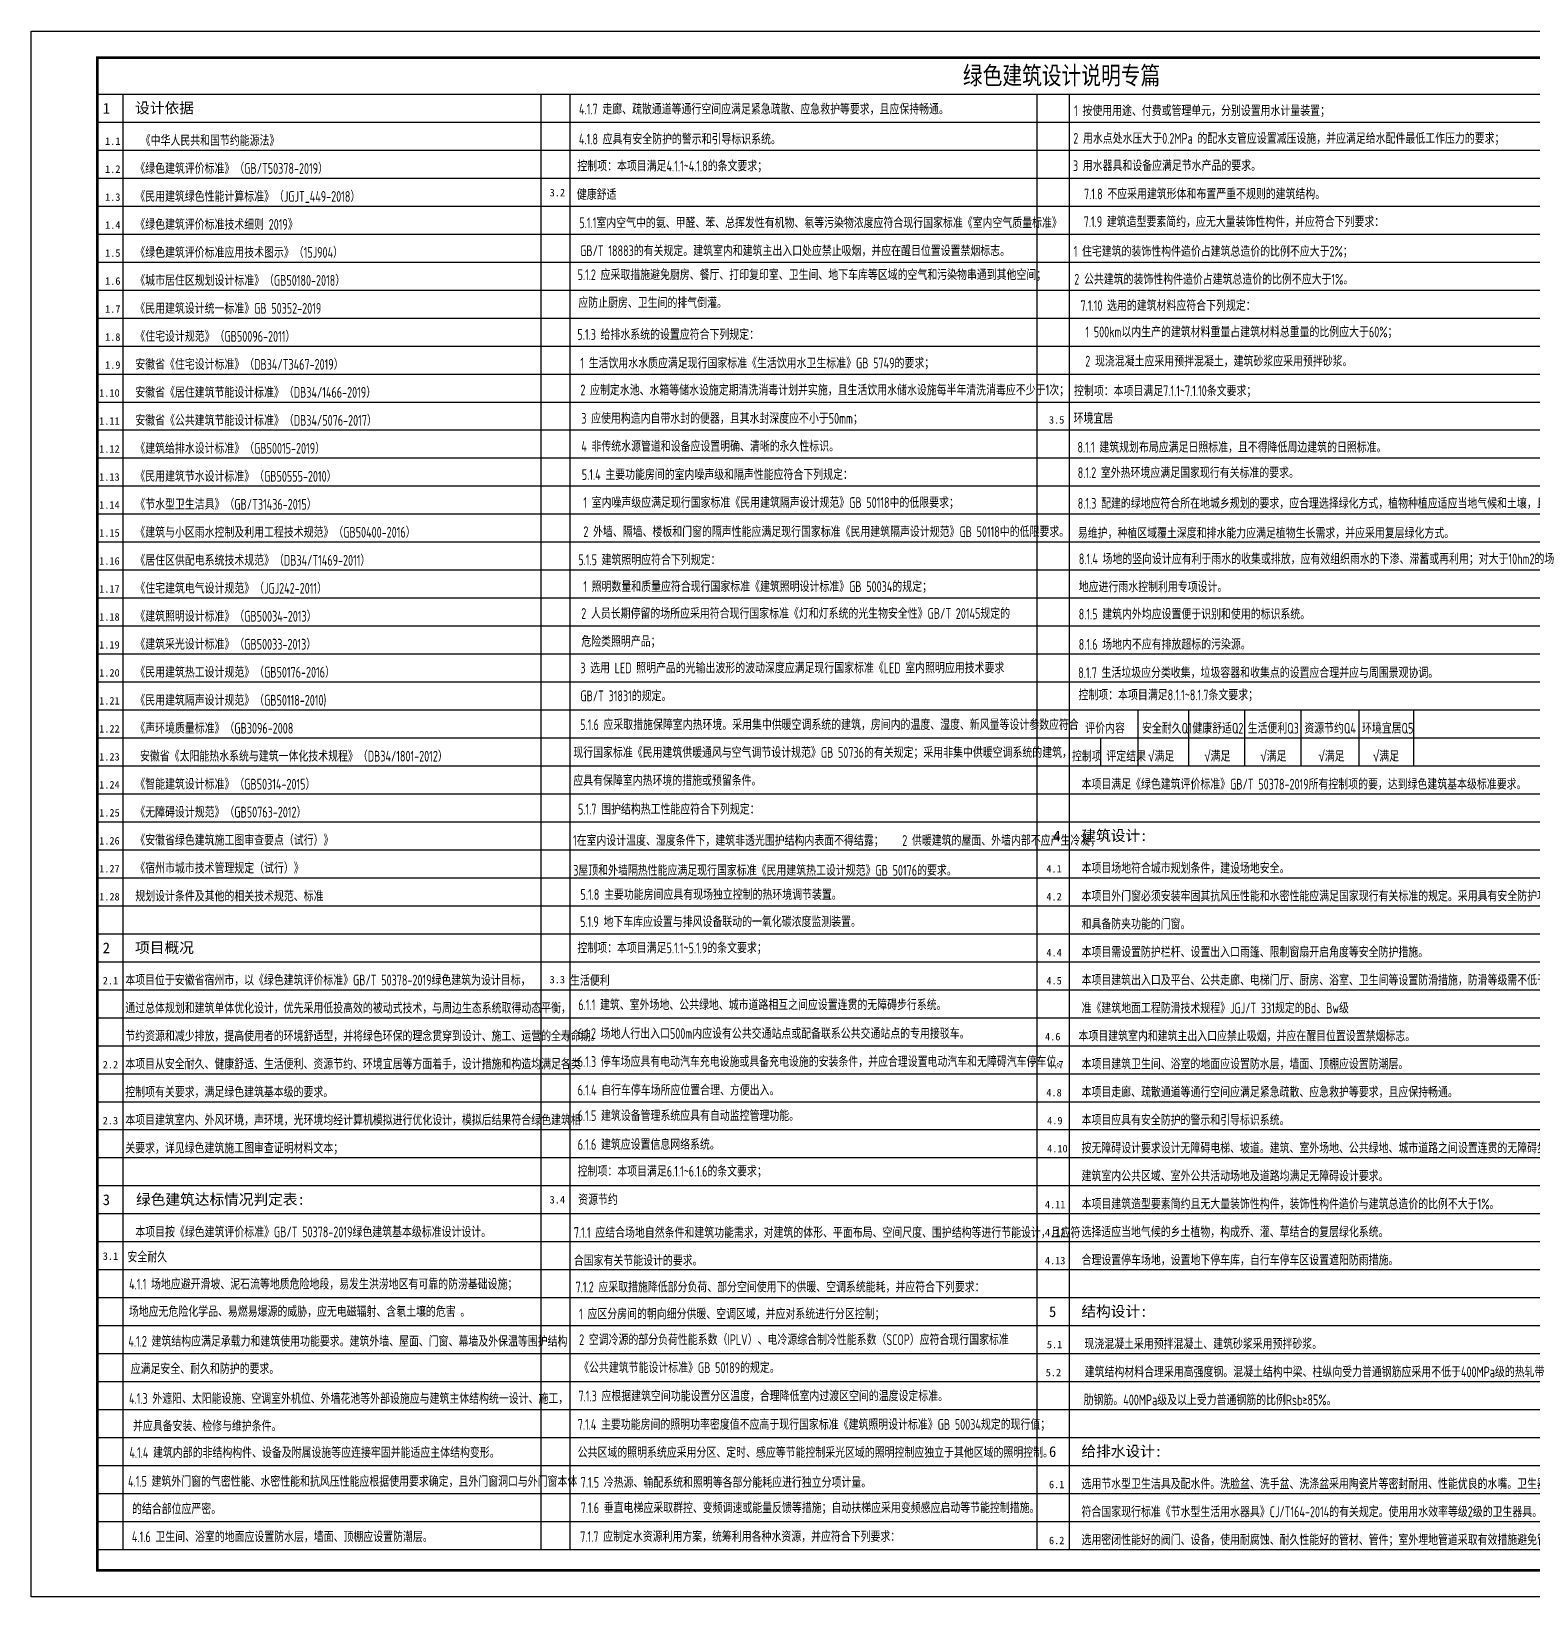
# Model space of a CAD drawing. Extents: x 1188826 to 1909461, y 608442 to 1651179.
# Drawn here: x 1278970 to 1335950, y 1237035 to 1296435 of the extents above; entities that cross this region are included whole.
import ezdxf

# ---------------------------------------------------------------- set-up
doc = ezdxf.new("R2010")
doc.units = 0
doc.header["$LTSCALE"] = 1000
doc.header["$MEASUREMENT"] = 0
doc.layers.add('cr-说明', color=15, linetype='Continuous', lineweight=13)
for name, color, linetype in [('Defpoint', 7, 'Continuous'), ('FLOR-OTLN', 31, 'Continuous'), ('图框', 140, 'Continuous')]:
    doc.layers.add(name, color=color, linetype=linetype)
doc.styles.add('AADRI_ST', font='stedi.shx', dxfattribs={"width": 0.7, "bigfont": 'hztxt.shx'})
doc.styles.add('HT', font='simhei.ttf')

msp = doc.modelspace()

# ---------------------------------------------------------------- linework, layer by layer
at = {"layer": 'Defpoint', "color": 252}
for p, q in [((1355075, 1294038), (1281470, 1294038)), ((1281470, 1294038), (1281470, 1238815)), ((1282456, 1238815), (1282456, 1294038)), ((1298320, 1238815), (1298320, 1294038)), ((1299417, 1238815), (1299417, 1294038)), ((1317144, 1238815), (1317144, 1294038)), ((1318367, 1238815), (1318367, 1294038)), ((1355075, 1292976), (1281470, 1292976)), ((1355075, 1292976), (1281470, 1292976)), ((1355075, 1291914), (1281470, 1291914)), ((1355075, 1290852), (1281470, 1290852)), ((1355075, 1289790), (1281470, 1289790)), ((1355075, 1288728), (1281470, 1288728)), ((1355075, 1287666), (1281470, 1287666)), ((1355075, 1286604), (1281470, 1286604)), ((1355075, 1285542), (1281470, 1285542)), ((1355075, 1284480), (1281470, 1284480)), ((1355075, 1283418), (1281470, 1283418)), ((1355075, 1282356), (1281470, 1282356)), ((1355075, 1281294), (1281470, 1281294)), ((1355075, 1280232), (1281470, 1280232)), ((1355075, 1279170), (1281470, 1279170)), ((1355075, 1278108), (1281470, 1278108)), ((1355075, 1277046), (1281470, 1277046)), ((1355075, 1275984), (1281470, 1275984)), ((1355075, 1275984), (1281470, 1275984)), ((1355075, 1274922), (1281470, 1274922)), ((1355075, 1273860), (1281470, 1273860)), ((1355075, 1272798), (1281470, 1272798)), ((1355075, 1271736), (1281470, 1271736)), ((1355075, 1270674), (1281470, 1270674)), ((1320973, 1268550), (1320973, 1270674)), ((1322902, 1268550), (1322902, 1270674)), ((1325030, 1268550), (1325030, 1270674)), ((1327162, 1268550), (1327162, 1270674)), ((1329366, 1268550), (1329366, 1270674)), ((1331434, 1268550), (1331434, 1270674)), ((1355075, 1269612), (1281470, 1269612)), ((1319557, 1268550), (1319557, 1269612)), ((1355075, 1268550), (1281470, 1268550)), ((1355075, 1267488), (1281470, 1267488)), ((1355075, 1266426), (1281470, 1266426)), ((1355075, 1265364), (1281470, 1265364)), ((1355075, 1264302), (1281470, 1264302)), ((1355075, 1263240), (1281470, 1263240)), ((1355075, 1262178), (1281470, 1262178)), ((1355075, 1261116), (1281470, 1261116)), ((1355075, 1260054), (1281470, 1260054)), ((1355075, 1258992), (1281470, 1258992)), ((1355075, 1257930), (1281470, 1257930)), ((1355075, 1256868), (1281470, 1256868)), ((1355075, 1255806), (1281470, 1255806)), ((1355075, 1254745), (1281470, 1254745)), ((1355075, 1253683), (1281470, 1253683)), ((1355075, 1252621), (1281470, 1252621)), ((1355075, 1251559), (1281470, 1251559)), ((1355075, 1250497), (1281470, 1250497)), ((1355075, 1249435), (1281470, 1249435)), ((1355075, 1248373), (1281470, 1248373)), ((1355075, 1247311), (1281470, 1247311)), ((1355075, 1246249), (1281470, 1246249)), ((1355075, 1245187), (1281470, 1245187)), ((1355075, 1244125), (1281470, 1244125)), ((1355075, 1243063), (1281470, 1243063)), ((1355075, 1242001), (1281470, 1242001)), ((1355075, 1240939), (1281470, 1240939)), ((1355075, 1239877), (1281470, 1239877)), ((1355075, 1238815), (1281470, 1238815))]:
    msp.add_line(p, q, dxfattribs=at)
at = {"layer": '图框'}
msp.add_lwpolyline([(1278970, 1296435), (1363070, 1296435), (1363070, 1237035), (1278970, 1237035)], close=True, dxfattribs=at)
msp.add_lwpolyline([(1278970, 1296435), (1363070, 1296435), (1363070, 1237035), (1278970, 1237035)], close=True, dxfattribs=at)
at = {"layer": '图框', "const_width": 100}
msp.add_lwpolyline([(1362070, 1238035), (1362070, 1295435), (1281470, 1295435), (1281470, 1238035)], close=True, dxfattribs=at)

# ---------------------------------------------------------------- texts
at = {"layer": 'cr-说明', "style": 'HT', "width": 0.8}
msp.add_text(' 绿色建筑设计说明专篇', height=686.2, dxfattribs=at).set_placement((1313952, 1294418))
at = {"layer": 'cr-说明', "style": 'HT'}
for s, height, p in [('设计依据', 408.5, (1282911, 1293324)), ('1', 408, (1281680, 1293312)), ('1.1', 285.9, (1281770, 1292127)), ('1.2', 285.9, (1281770, 1291065)), ('1.3', 285.9, (1281770, 1290003)), ('3.2', 285.9, (1298642, 1290172)), ('1.4', 285.9, (1281770, 1288941)), ('1.5', 285.9, (1281770, 1287879)), ('1.6', 285.9, (1281770, 1286817)), ('1.7', 285.9, (1281770, 1285755)), ('1.8', 285.9, (1281770, 1284693)), ('1.9', 285.9, (1281770, 1283631)), ('1.10', 285.9, (1281546, 1282569)), ('1.11', 285.9, (1281546, 1281507)), ('3.5', 285.9, (1317592, 1281550)), ('1.12', 285.9, (1281546, 1280445)), ('1.13', 285.9, (1281546, 1279383)), ('1.14', 285.9, (1281546, 1278321)), ('1.15', 285.9, (1281546, 1277259)), ('1.16', 285.9, (1281546, 1276197)), ('1.17', 285.9, (1281546, 1275135)), ('1.18', 285.9, (1281546, 1274073)), ('1.19', 285.9, (1281546, 1273012)), ('1.20', 285.9, (1281546, 1271950)), ('1.21', 285.9, (1281546, 1270888)), ('1.22', 285.9, (1281546, 1269826)), ('1.23', 285.9, (1281546, 1268764)), ('1.24', 285.9, (1281546, 1267702)), ('1.25', 285.9, (1281546, 1266640)), ('1.26', 285.9, (1281546, 1265578)), ('4', 408, (1317757, 1265700)), ('建筑设计:', 408.5, (1318822, 1265713)), ('1.27', 285.9, (1281546, 1264516)), ('4.1', 285.9, (1317494, 1264516)), ('1.28', 285.9, (1281546, 1263454)), ('4.2', 285.9, (1317494, 1263454)), ('2', 408, (1281680, 1261452)), ('项目概况', 408.5, (1282911, 1261465)), ('4.4', 285.9, (1317494, 1261330)), ('2.1', 285.9, (1281681, 1260268)), ('3.3', 285.9, (1298642, 1260311)), ('4.5', 285.9, (1317494, 1260268)), ('4.6', 285.9, (1317444, 1258144)), ('2.2', 285.9, (1281681, 1257082)), ('4.7', 285.9, (1317561, 1257082)), ('4.8', 285.9, (1317492, 1256020)), ('2.3', 285.9, (1281681, 1254958)), ('4.9', 285.9, (1317523, 1254958)), ('4.10', 285.9, (1317523, 1253896)), ('3', 408, (1281680, 1251895)), (' 绿色建筑达标情况判定表:', 408.45, (1282668, 1251907)), ('3.4', 285.9, (1298642, 1251956)), ('4.11', 285.9, (1317438, 1251772)), ('4.12', 285.9, (1317438, 1250710)), ('3.1', 285.9, (1281681, 1249817)), ('4.13', 285.9, (1317438, 1249648)), ('5', 408, (1317592, 1247647)), ('结构设计:', 408.5, (1318822, 1247660)), ('5.1', 285.9, (1317512, 1246462)), ('5.2', 285.9, (1317470, 1245400)), ('6', 408, (1317592, 1242337)), ('给排水设计:', 408.5, (1318822, 1242350)), ('6.1', 285.9, (1317592, 1241152)), ('6.2', 285.9, (1317592, 1239028))]:
    msp.add_text(s, height=height, dxfattribs=at).set_placement(p)
at = {"layer": 'FLOR-OTLN', "color": 4, "style": 'AADRI_ST', "width": 0.8}
for s, height, p in [('4.1.7 走廊、疏散通道等通行空间应满足紧急疏散、应急救护等要求，且应保持畅通。', 408.45, (1299756, 1293279)), ('1 按使用用途、付费或管理单元，分别设置用水计量装置；', 408.45, (1318545, 1293218)), ('4.1.8 应具有安全防护的警示和引导标识系统。', 408.45, (1299753, 1292141)), ('2 用水点处水压大于0.2MPa 的配水支管应设置减压设施，并应满足给水配件最低工作压力的要求；', 408.45, (1318516, 1292167)), ('《中华人民共和国节约能源法》', 408.45, (1283123, 1292089)), ('《绿色建筑评价标准》（GB/T50378-2019）', 408.45, (1282918, 1291027)), ('3 用水器具和设备应满足节水产品的要求。', 408.45, (1318502, 1291133)), ('《民用建筑绿色性能计算标准》（JGJT_449-2018）', 408.45, (1282918, 1289965)), ('健康舒适', 408.5, (1299675, 1290039)), ('7.1.8 不应采用建筑形体和布置严重不规则的建筑结构。', 408.45, (1318921, 1290061)), ('《绿色建筑评价标准技术细则 2019》', 408.45, (1282918, 1288903)), ('5.1.1室内空气中的氨、甲醛、苯、总挥发性有机物、氡等污染物浓度应符合现行国家标准《室内空气质量标准》', 408.45, (1299770, 1288965)), ('7.1.9 建筑造型要素简约，应无大量装饰性构件，并应符合下列要求：', 408.45, (1318909, 1289007)), ('《绿色建筑评价标准应用技术图示》（15J904）', 408.45, (1282918, 1287841)), ('GB/T 18883的有关规定。建筑室内和建筑主出入口处应禁止吸烟，并应在醒目位置设置禁烟标志。', 408.45, (1299798, 1287903)), ('1 住宅建筑的装饰性构件造价占建筑总造价的比例不应大于2%%%；', 408.45, (1318529, 1287882)), ('《城市居住区规划设计标准》（GB50180-2018）', 408.45, (1282918, 1286779)), ('5.1.2 应采取措施避免厨房、餐厅、打印复印室、卫生间、地下车库等区域的空气和污染物串通到其他空间；', 408.45, (1299702, 1286993)), ('2 公共建筑的装饰性构件造价占建筑总造价的比例不应大于1%%%。', 408.45, (1318553, 1286824)), ('《民用建筑设计统一标准》GB 50352-2019', 408.45, (1282918, 1285717)), ('应防止厨房、卫生间的排气倒灌。', 408.45, (1299731, 1285932)), ('7.1.10 选用的建筑材料应符合下列规定：', 408.45, (1318792, 1285824)), ('《住宅设计规范》（GB50096-2011）', 408.45, (1282918, 1284655)), ('5.1.3 给排水系统的设置应符合下列规定：  ', 408.45, (1299696, 1284726)), ('1 500km以内生产的建筑材料重量占建筑材料总重量的比例应大于60%%%；', 408.45, (1318977, 1284823)), ('安徽省《住宅设计标准》（DB34/T3467-2019）', 408.45, (1282918, 1283593)), (' 1 生活饮用水水质应满足现行国家标准《生活饮用水卫生标准》GB 5749的要求； ', 408.45, (1299629, 1283641)), ('2 现浇混凝土应采用预拌混凝土，建筑砂浆应采用预拌砂浆。', 408.45, (1318971, 1283715)), ('2 应制定水池、水箱等储水设施定期清洗消毒计划并实施，且生活饮用水储水设施每半年清洗消毒应不少于1次；', 408.45, (1299810, 1282620)), ('安徽省《居住建筑节能设计标准》（DB34/1466-2019）', 408.45, (1282918, 1282531)), ('安徽省《公共建筑节能设计标准》（DB34/5076-2017）', 408.45, (1282918, 1281469)), ('3 应使用构造内自带水封的便器，且其水封深度应不小于50mm；', 408.45, (1299843, 1281545)), ('环境宜居', 408.5, (1318528, 1281546)), ('《建筑给排水设计标准》（GB50015-2019）', 408.45, (1282918, 1280407)), ('4 非传统水源管道和设备应设置明确、清晰的永久性标识。', 408.45, (1299843, 1280484)), ('8.1.1 建筑规划布局应满足日照标准，且不得降低周边建筑的日照标准。', 408.45, (1318673, 1280449)), ('《民用建筑节水设计标准》（GB50555-2010）', 408.45, (1282918, 1279345)), ('5.1.4 主要功能房间的室内噪声级和隔声性能应符合下列规定：', 408.45, (1299861, 1279411)), ('8.1.2 室外热环境应满足国家现行有关标准的要求。', 408.45, (1318682, 1279483)), ('《节水型卫生洁具》（GB/T31436-2015）', 408.45, (1282918, 1278283)), ('1 室内噪声级应满足现行国家标准《民用建筑隔声设计规范》GB 50118中的低限要求；', 408.45, (1299922, 1278349)), ('8.1.3 配建的绿地应符合所在地城乡规划的要求，应合理选择绿化方式，植物种植应适应当地气候和土壤，且应无毒害', 408.45, (1318682, 1278321)), ('2 外墙、隔墙、楼板和门窗的隔声性能应满足现行国家标准《民用建筑隔声设计规范》GB 50118中的低限要求。', 408.45, (1299922, 1277243)), ('《建筑与小区雨水控制及利用工程技术规范》（GB50400-2016）', 408.45, (1282918, 1277221)), ('易维护，种植区域覆土深度和排水能力应满足植物生长需求，并应采用复层绿化方式。', 408.45, (1318688, 1277192)), ('《居住区供配电系统技术规范》（DB34/T1469-2011）', 408.45, (1282918, 1276159)), ('5.1.5 建筑照明应符合下列规定：', 408.45, (1299728, 1276176)), ('8.1.4 场地的竖向设计应有利于雨水的收集或排放，应有效组织雨水的下渗、滞蓄或再利用；对大于10hm2的场', 408.45, (1318724, 1276213)), ('《住宅建筑电气设计规范》（JGJ242-2011）', 408.45, (1282918, 1275097)), ('1 照明数量和质量应符合现行国家标准《建筑照明设计标准》GB 50034的规定；', 408.45, (1299920, 1275162)), ('地应进行雨水控制利用专项设计。', 408.45, (1318724, 1275151)), ('《建筑照明设计标准》（GB50034-2013）', 408.45, (1282918, 1274035)), ('2 人员长期停留的场所应采用符合现行国家标准《灯和灯系统的光生物安全性》GB/T 20145规定的', 408.45, (1299843, 1274141)), ('8.1.5 建筑内外均应设置便于识别和使用的标识系统。', 408.45, (1318719, 1274116)), ('《建筑采光设计标准》（GB50033-2013）', 408.45, (1282918, 1272973)), ('危险类照明产品；', 408.5, (1299843, 1273079)), ('8.1.6 场地内不应有排放超标的污染源。', 408.45, (1318719, 1272969)), ('《民用建筑热工设计规范》（GB50176-2016）', 408.45, (1282918, 1271911)), ('3 选用 LED 照明产品的光输出波形的波动深度应满足现行国家标准《LED 室内照明应用技术要求', 408.45, (1299808, 1272074)), ('8.1.7 生活垃圾应分类收集，垃圾容器和收集点的设置应合理并应与周围景观协调。', 408.45, (1318702, 1271894)), ('《民用建筑隔声设计规范》（GB50118-2010)', 408.45, (1282918, 1270849)), ('GB/T 31831的规定。', 408.45, (1299808, 1271013)), ('《声环境质量标准》（GB3096-2008', 408.45, (1282918, 1269787)), ('5.1.6 应采取措施保障室内热环境。采用集中供暖空调系统的建筑，房间内的温度、湿度、新风量等设计参数应符合', 408.45, (1299800, 1269921)), ('评价内容', 408.5, (1318971, 1269787)), ('安全耐久Q1', 408.5, (1321123, 1269787)), ('健康舒适Q2', 408.5, (1323034, 1269787)), ('生活便利Q3', 408.5, (1325132, 1269787)), ('资源节约Q4', 408.5, (1327283, 1269787)), ('环境宜居Q5', 408.5, (1329471, 1269787)), (' 安徽省《太阳能热水系统与建筑一体化技术规程》（DB34/1801-2012）', 408.45, (1282918, 1268725)), ('现行国家标准《民用建筑供暖通风与空气调节设计规范》GB 50736的有关规定；采用非集中供暖空调系统的建筑，', 408.45, (1299540, 1268866)), ('控制项 评定结果', 408.5, (1318467, 1268725)), ('√满足', 408.5, (1321356, 1268725)), ('√满足', 408.5, (1323484, 1268725)), ('√满足', 408.5, (1325615, 1268725)), ('√满足', 408.5, (1327820, 1268725)), ('√满足', 408.5, (1329887, 1268725)), ('应具有保障室内热环境的措施或预留条件。', 408.45, (1299540, 1267804)), ('《智能建筑设计标准》（GB50314-2015）', 408.45, (1282918, 1267663)), ('《无障碍设计规范》（GB50763-2012）', 408.45, (1282918, 1266601)), ('5.1.7 围护结构热工性能应符合下列规定：', 408.45, (1299717, 1266715)), ('《安徽省绿色建筑施工图审查要点（试行）》', 408.45, (1282918, 1265540)), (' 1在室内设计温度、湿度条件下，建筑非透光围护结构内表面不得结露；    2 供暖建筑的屋面、外墙内部不应产生冷凝；', 408.45, (1299351, 1265527)), ('《宿州市城市技术管理规定（试行）》', 408.45, (1282918, 1264478)), (' 3屋顶和外墙隔热性能应满足现行国家标准《民用建筑热工设计规范》GB 50176的要求。', 408.45, (1299360, 1264393)), ('本项目场地符合城市规划条件，建设场地安全。', 408.45, (1318829, 1264478)), ('规划设计条件及其他的相关技术规范、标准', 408.45, (1282918, 1263416)), ('5.1.8 主要功能房间应具有现场独立控制的热环境调节装置。', 408.45, (1299812, 1263476)), ('本项目外门窗必须安装牢固其抗风压性能和水密性能应满足国家现行有关标准的规定。采用具有安全防护功能的玻璃', 408.45, (1318829, 1263416)), ('5.1.9 地下车库应设置与排风设备联动的一氧化碳浓度监测装置。', 408.45, (1299797, 1262444)), ('和具备防夹功能的门窗。', 408.45, (1318829, 1262354)), ('本项目需设置防护栏杆、设置出入口雨篷、限制窗扇开启角度等安全防护措施。   ', 408.45, (1318829, 1261292)), ('本项目位于安徽省宿州市，以《绿色建筑评价标准》GB/T 50378-2019绿色建筑为设计目标，', 408.45, (1282537, 1260230)), ('生活便利', 408.5, (1299418, 1260216)), ('本项目建筑出入口及平台、公共走廊、电梯门厅、厨房、浴室、卫生间等设置防滑措施，防滑等级需不低于现行行业标', 408.45, (1318829, 1260230)), ('通过总体规划和建筑单体优化设计，优先采用低投高效的被动式技术，与周边生态系统取得动态平衡，', 408.45, (1282537, 1259168)), ('6.1.1 建筑、室外场地、公共绿地、城市道路相互之间应设置连贯的无障碍步行系统。', 408.45, (1299732, 1259291)), ('准《建筑地面工程防滑技术规程》JGJ/T 331规定的Bd、Bw级', 408.45, (1318829, 1259168)), ('节约资源和减少排放，提高使用者的环境舒适型，并将绿色环保的理念贯穿到设计、施工、运营的全寿命期。', 408.45, (1282537, 1258106)), ('6.1.2 场地人行出入口500m内应设有公共交通站点或配备联系公共交通站点的专用接驳车。', 408.45, (1299706, 1258202)), ('本项目建筑室内和建筑主出入口应禁止吸烟，并应在醒目位置设置禁烟标志。', 408.45, (1318712, 1258106)), ('6.1.3 停车场应具有电动汽车充电设施或具备充电设施的安装条件，并应合理设置电动汽车和无障碍汽车停车位。', 408.45, (1299706, 1257137)), ('本项目建筑卫生间、浴室的地面应设置防水层，墙面、顶棚应设置防潮层。', 408.45, (1318829, 1257044)), ('6.1.4 自行车停车场所应位置合理、方便出入。', 408.45, (1299706, 1256053)), ('本项目走廊、疏散通道等通行空间应满足紧急疏散、应急救护等要求，且应保持畅通。', 408.45, (1318829, 1255982)), ('本项目建筑室内、外风环境，声环境，光环境均经计算机模拟进行优化设计，模拟后结果符合绿色建筑相', 408.45, (1282537, 1254920)), ('6.1.5 建筑设备管理系统应具有自动监控管理功能。', 408.45, (1299706, 1255085)), ('本项目应具有安全防护的警示和引导标识系统。', 408.45, (1318829, 1254920)), ('关要求，详见绿色建筑施工图审查证明材料文本；', 408.45, (1282537, 1253858)), ('6.1.6 建筑应设置信息网络系统。', 408.45, (1299706, 1253992)), ('按无障碍设计要求设计无障碍电梯、坡道。建筑、室外场地、公共绿地、城市道路之间设置连贯的无障碍步行系统。', 408.45, (1318829, 1253858)), ('建筑室内公共区域、室外公共活动场地及道路均满足无障碍设计要求。', 408.45, (1318829, 1252796)), ('资源节约', 408.5, (1299725, 1251899)), ('本项目建筑造型要素简约且无大量装饰性构件，装饰性构件造价与建筑总造价的比例不大于1%%%。', 408.45, (1318829, 1251734)), ('7.1.1 应结合场地自然条件和建筑功能需求，对建筑的体形、平面布局、空间尺度、围护结构等进行节能设计，且应符', 408.45, (1299560, 1250650)), ('选择适应当地气候的乡土植物，构成乔、灌、草结合的复层绿化系统。', 408.45, (1318829, 1250672)), ('安全耐久', 408.5, (1282619, 1249722, 0)), ('合国家有关节能设计的要求。', 408.45, (1299560, 1249588)), ('合理设置停车场地，设置地下停车库，自行车停车区设置遮阳防雨措施。', 408.45, (1318829, 1249610)), ('4.1.1 场地应避开滑坡、泥石流等地质危险地段，易发生洪涝地区有可靠的防涝基础设施；', 408.45, (1282684, 1248693, 0)), ('7.1.2 应采取措施降低部分负荷、部分空间使用下的供暖、空调系统能耗，并应符合下列要求：', 408.45, (1299626, 1248582)), ('场地应无危险化学品、易燃易爆源的威胁，应无电磁辐射、含氡土壤的危害 。', 408.45, (1282674, 1247652, 0)), ('1 应区分房间的朝向细分供暖、空调区域，并应对系统进行分区控制；', 408.45, (1299761, 1247562)), ('4.1.2 建筑结构应满足承载力和建筑使用功能要求。建筑外墙、屋面、门窗、幕墙及外保温等围护结构', 408.45, (1282653, 1246523)), ('2 空调冷源的部分负荷性能系数（IPLV）、电冷源综合制冷性能系数（SCOP）应符合现行国家标准', 408.45, (1299761, 1246585)), ('现浇混凝土采用预拌混凝土、建筑砂浆采用预拌砂浆。', 408.45, (1318938, 1246424)), ('应满足安全、耐久和防护的要求。', 408.45, (1282743, 1245481)), ('《公共建筑节能设计标准》GB 50189的规定。', 408.45, (1299761, 1245523)), ('建筑结构材料合理采用高强度钢。混凝土结构中梁、柱纵向受力普通钢筋应采用不低于400MPa级的热轧带', 408.45, (1318949, 1245362)), ('4.1.3 外遮阳、太阳能设施、空调室外机位、外墙花池等外部设施应与建筑主体结构统一设计、施工，', 408.45, (1282677, 1244351)), ('7.1.3 应根据建筑空间功能设置分区温度，合理降低室内过渡区空间的温度设定标准。', 408.45, (1299737, 1244447)), ('肋钢筋。400MPa级及以上受力普通钢筋的比例Rsb≥85%%%。', 408.45, (1318909, 1244300)), ('并应具备安装、检修与维护条件。', 408.45, (1282827, 1243310)), ('7.1.4 主要功能房间的照明功率密度值不应高于现行国家标准《建筑照明设计标准》GB 50034规定的现行值；', 408.45, (1299707, 1243367)), ('4.1.4 建筑内部的非结构构件、设备及附属设施等应连接牢固并能适应主体结构变形。', 408.45, (1282691, 1242300)), ('公共区域的照明系统应采用分区、定时、感应等节能控制采光区域的照明控制应独立于其他区域的照明控制。', 408.45, (1299707, 1242305)), ('4.1.5 建筑外门窗的气密性能、水密性能和抗风压性能应根据使用要求确定，且外门窗洞口与外门窗本体', 408.45, (1282641, 1241206)), ('7.1.5 冷热源、输配系统和照明等各部分能耗应进行独立分项计量。', 408.45, (1299819, 1241169)), ('选用节水型卫生洁具及配水件。洗脸盆、洗手盆、洗涤盆采用陶瓷片等密封耐用、性能优良的水嘴。卫生器具和配件应', 408.45, (1318829, 1241114)), ('的结合部位应严密。', 408.5, (1282792, 1240164)), ('7.1.6 垂直电梯应采取群控、变频调速或能量反馈等措施；自动扶梯应采用变频感应启动等节能控制措施。', 408.45, (1299819, 1240205)), ('符合国家现行标准《节水型生活用水器具》CJ/T164-2014的有关规定。使用用水效率等级2级的卫生器具。', 408.45, (1318829, 1240052)), ('4.1.6 卫生间、浴室的地面应设置防水层，墙面、顶棚应设置防潮层。', 408.45, (1282788, 1239105)), ('7.1.7 应制定水资源利用方案，统筹利用各种水资源，并应符合下列要求：', 408.45, (1299802, 1239113)), ('选用密闭性能好的阀门、设备，使用耐腐蚀、耐久性能好的管材、管件；室外埋地管道采取有效措施避免管网漏损。', 408.45, (1318829, 1238990))]:
    msp.add_text(s, height=height, dxfattribs=at).set_placement(p)
at = {"layer": 'FLOR-OTLN', "color": 3, "style": 'AADRI_ST', "width": 0.8}
for s, p in [('控制项：本项目满足4.1.1~4.1.8的条文要求；', (1299695, 1291120, 0)), ('控制项：本项目满足7.1.1~7.1.10条文要求；', (1318543, 1282589)), ('控制项：本项目满足8.1.1~8.1.7条文要求；', (1318713, 1271049)), ('控制项：本项目满足5.1.1~5.1.9的条文要求；', (1299696, 1261449)), ('控制项：本项目满足6.1.1~6.1.6的条文要求；', (1299706, 1252976))]:
    msp.add_text(s, height=408.45, dxfattribs=at).set_placement(p)
at = {"layer": 'FLOR-OTLN', "color": 6, "style": 'AADRI_ST', "width": 0.8}
for s, p in [('本项目满足《绿色建筑评价标准》GB/T 50378-2019所有控制项的要，达到绿色建筑基本级标准要求。', (1318829, 1267663)), ('本项目从安全耐久、健康舒适、生活便利、资源节约、环境宜居等方面着手，设计措施和构造均满足各类', (1282537, 1257044)), ('控制项有关要求，满足绿色建筑基本级的要求。', (1282537, 1255982)), ('本项目按《绿色建筑评价标准》GB/T 50378-2019绿色建筑基本级标准设计设计。', (1282918, 1250672))]:
    msp.add_text(s, height=408.45, dxfattribs=at).set_placement(p)

doc.saveas('drawing.dxf')
